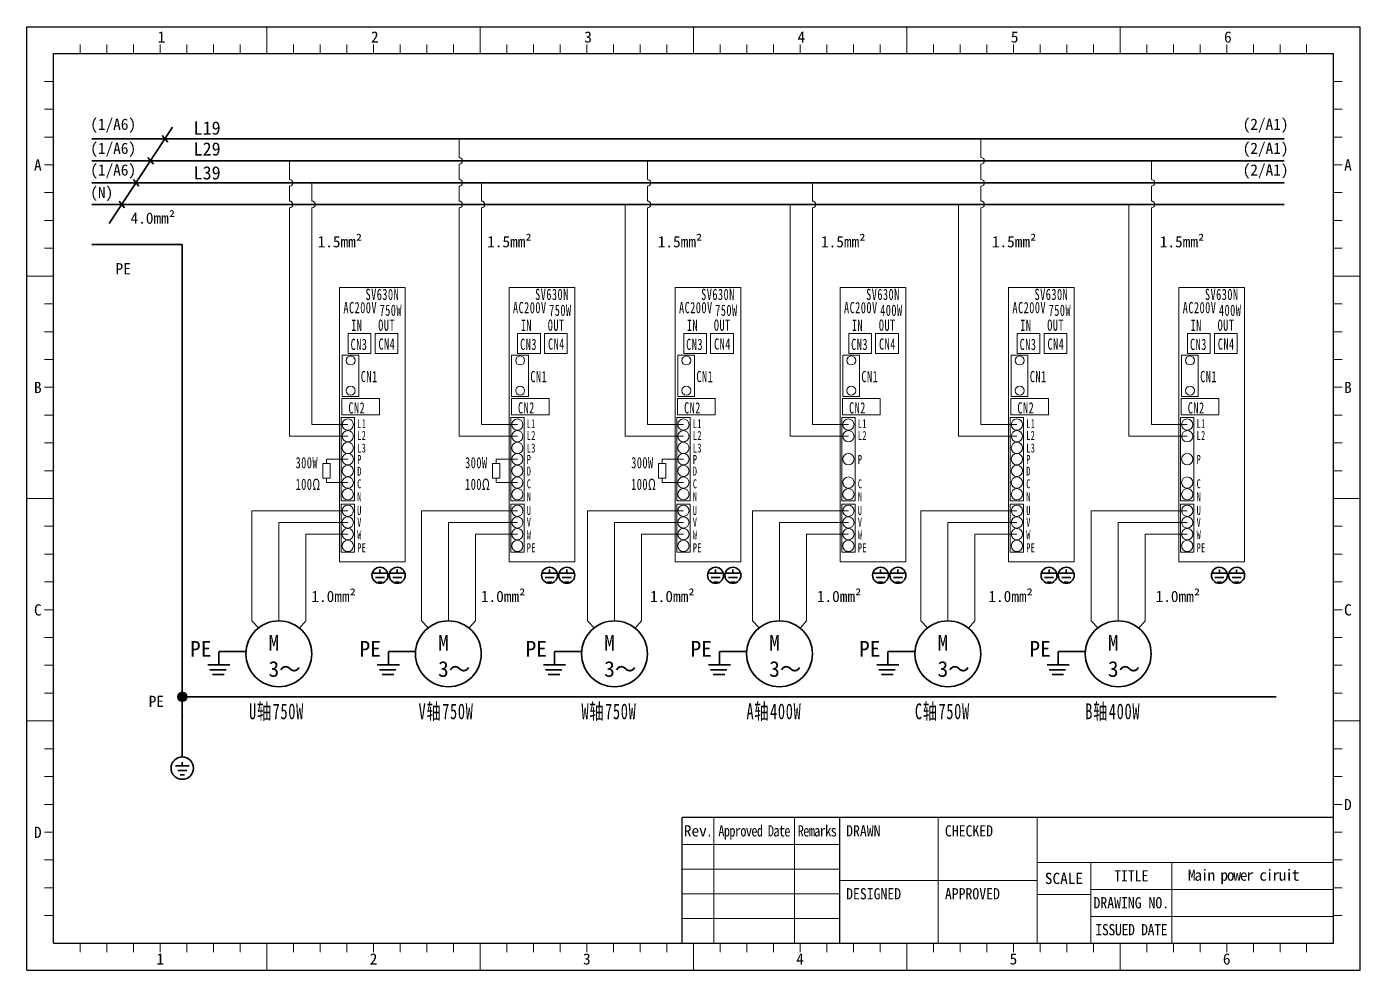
# Model space of a CAD drawing. Header units: millimetres. Extents: x 26 to 3546, y -73 to 3113.
# Drawn here: x 3246.3 to 3543.3, y 1773.1 to 1983.1 of the extents above; entities that cross this region are included whole.
import ezdxf

# ---------------------------------------------------------------- set-up
doc = ezdxf.new("R2010")
doc.units = ezdxf.units.MM
doc.header["$PDSIZE"] = -5
doc.layers.get('0').update_dxf_attribs({"lineweight": 35})
for name, color, linetype, lineweight in [('图框', 7, 'Continuous', 30), ('尺寸线层', 3, 'Continuous', 18), ('粗实线层', 7, 'Continuous', 35), ('细实线层', 7, 'Continuous', 18)]:
    doc.layers.add(name, color=color, linetype=linetype, lineweight=lineweight)
doc.styles.add('GG', font='')
doc.styles.add('SLDTEXTSTYLE0', font='', dxfattribs={"width": 0.7})
doc.styles.add('宋体', font='')
doc.styles.add('标准', font='', dxfattribs={"width": 0.667})
doc.styles.get('GG').set_extended_font_data('宋体')
doc.styles.get('SLDTEXTSTYLE0').set_extended_font_data('宋体')
doc.styles.get('宋体').set_extended_font_data('宋体')
doc.styles.get('标准').set_extended_font_data('宋体')

msp = doc.modelspace()

# ---------------------------------------------------------------- hatches: boundary and pattern name
h = msp.add_hatch(color=256)
edge = h.paths.add_edge_path(flags=0)
edge.add_arc((3280.97, 1833.99), 1, 0, 360)

# ---------------------------------------------------------------- linework, layer by layer
for p, q in [((3278.79, 1960.73), (3264.71, 1939.36)), ((3276.52, 1958.9), (3277.75, 1957.4)), ((3335.64, 1958.18), (3293.29, 1958.18)), ((3273.29, 1954), (3274.52, 1952.5)), ((3335.64, 1953.28), (3293.29, 1953.28)), ((3270.07, 1949.1), (3271.29, 1947.6)), ((3335.39, 1948.38), (3293.29, 1948.38)), ((3266.88, 1944.32), (3268.1, 1942.83)), ((3335.39, 1943.58), (3293.29, 1943.58)), ((3280.97, 1934.67), (3260.79, 1934.67)), ((3280.97, 1820.63), (3280.97, 1934.67)), ((3280.97, 1833.99), (3524.56, 1833.99)), ((3279.47, 1818.63), (3282.47, 1818.63)), ((3280.97, 1818.63), (3280.97, 1819.43)), ((3279.97, 1817.63), (3281.97, 1817.63)), ((3280.47, 1816.63), (3281.47, 1816.63))]:
    msp.add_line(p, q)
at = {"color": 0}
for p, q in [((3260.79, 1958.18), (3293.29, 1958.18)), ((3335.64, 1958.18), (3526.34, 1958.18)), ((3260.79, 1953.28), (3293.29, 1953.28)), ((3335.64, 1953.28), (3526.34, 1953.28)), ((3260.79, 1948.38), (3293.29, 1948.38)), ((3335.39, 1948.38), (3526.34, 1948.38)), ((3260.79, 1943.58), (3293.29, 1943.58)), ((3335.39, 1943.58), (3526.34, 1943.58)), ((3324.99, 1861.53), (3324.99, 1862.33)), ((3328.84, 1861.53), (3328.84, 1862.33)), ((3362.75, 1861.53), (3362.75, 1862.33)), ((3366.6, 1861.53), (3366.6, 1862.33)), ((3399.73, 1861.53), (3399.73, 1862.33)), ((3403.58, 1861.53), (3403.58, 1862.33)), ((3436.47, 1861.53), (3436.47, 1862.33)), ((3440.33, 1861.53), (3440.33, 1862.33)), ((3323.49, 1861.53), (3326.49, 1861.53)), ((3323.99, 1860.53), (3325.99, 1860.53)), ((3324.49, 1859.53), (3325.49, 1859.53)), ((3327.34, 1861.53), (3330.34, 1861.53)), ((3327.84, 1860.53), (3329.84, 1860.53)), ((3328.34, 1859.53), (3329.34, 1859.53)), ((3361.25, 1861.53), (3364.25, 1861.53)), ((3361.75, 1860.53), (3363.75, 1860.53)), ((3362.25, 1859.53), (3363.25, 1859.53)), ((3365.1, 1861.53), (3368.1, 1861.53)), ((3365.6, 1860.53), (3367.6, 1860.53)), ((3366.1, 1859.53), (3367.1, 1859.53)), ((3398.23, 1861.53), (3401.23, 1861.53)), ((3398.73, 1860.53), (3400.73, 1860.53)), ((3399.23, 1859.53), (3400.23, 1859.53)), ((3402.08, 1861.53), (3405.08, 1861.53)), ((3402.58, 1860.53), (3404.58, 1860.53)), ((3403.08, 1859.53), (3404.08, 1859.53)), ((3434.97, 1861.53), (3437.97, 1861.53)), ((3435.47, 1860.53), (3437.47, 1860.53)), ((3435.97, 1859.53), (3436.97, 1859.53)), ((3438.68, 1861.53), (3441.68, 1861.53)), ((3438.83, 1861.53), (3441.83, 1861.53)), ((3439.33, 1860.53), (3441.33, 1860.53)), ((3439.83, 1859.53), (3440.83, 1859.53))]:
    msp.add_line(p, q, dxfattribs=at)
at = {"color": 3}
for p, q in [((3473.98, 1861.53), (3473.98, 1862.33)), ((3477.83, 1861.53), (3477.83, 1862.33)), ((3511.92, 1861.53), (3511.92, 1862.33)), ((3515.77, 1861.53), (3515.77, 1862.33)), ((3472.48, 1861.53), (3475.48, 1861.53)), ((3472.98, 1860.53), (3474.98, 1860.53)), ((3473.48, 1859.53), (3474.48, 1859.53)), ((3476.33, 1861.53), (3479.33, 1861.53)), ((3476.83, 1860.53), (3478.83, 1860.53)), ((3477.33, 1859.53), (3478.33, 1859.53)), ((3510.42, 1861.53), (3513.42, 1861.53)), ((3510.92, 1860.53), (3512.92, 1860.53)), ((3511.42, 1859.53), (3512.42, 1859.53)), ((3514.27, 1861.53), (3517.27, 1861.53)), ((3514.77, 1860.53), (3516.77, 1860.53)), ((3515.27, 1859.53), (3516.27, 1859.53))]:
    msp.add_line(p, q, dxfattribs=at)
at = {"color": 0, "linetype": 'ByBlock'}
for p, q in [((3289.1, 1841.14), (3289.1, 1844.01)), ((3295.16, 1844.05), (3289.11, 1844.05)), ((3326.86, 1841.14), (3326.86, 1844.01)), ((3332.92, 1844.05), (3326.87, 1844.05)), ((3363.84, 1841.14), (3363.84, 1844.01)), ((3369.9, 1844.05), (3363.85, 1844.05)), ((3400.58, 1841.14), (3400.58, 1844.01)), ((3406.64, 1844.05), (3400.59, 1844.05)), ((3286.64, 1841.14), (3291.55, 1841.14)), ((3287.11, 1839.96), (3290.76, 1839.96)), ((3287.72, 1838.96), (3290.3, 1838.96)), ((3324.4, 1841.14), (3329.31, 1841.14)), ((3324.88, 1839.96), (3328.52, 1839.96)), ((3325.48, 1838.96), (3328.06, 1838.96)), ((3361.38, 1841.14), (3366.29, 1841.14)), ((3361.86, 1839.96), (3365.5, 1839.96)), ((3362.46, 1838.96), (3365.04, 1838.96)), ((3398.13, 1841.14), (3403.03, 1841.14)), ((3398.6, 1839.96), (3402.25, 1839.96)), ((3399.21, 1838.96), (3401.78, 1838.96))]:
    msp.add_line(p, q, dxfattribs=at)
at = {"color": 3, "linetype": 'ByBlock'}
for p, q in [((3438.09, 1841.14), (3438.09, 1844.01)), ((3444.15, 1844.05), (3438.1, 1844.05)), ((3476.02, 1841.14), (3476.02, 1844.01)), ((3482.09, 1844.05), (3476.04, 1844.05)), ((3435.63, 1841.14), (3440.54, 1841.14)), ((3436.11, 1839.96), (3439.75, 1839.96)), ((3436.71, 1838.96), (3439.29, 1838.96)), ((3473.57, 1841.14), (3478.48, 1841.14)), ((3474.04, 1839.96), (3477.69, 1839.96)), ((3474.65, 1838.96), (3477.23, 1838.96))]:
    msp.add_line(p, q, dxfattribs=at)
at = {"color": 0}
for centre in [(3324.99, 1861.03), (3328.84, 1861.03), (3362.75, 1861.03), (3366.6, 1861.03), (3399.73, 1861.03), (3403.58, 1861.03), (3436.47, 1861.03), (3440.33, 1861.03)]:
    msp.add_circle(centre, 1.78, dxfattribs=at)
at = {"color": 3}
for centre in [(3473.98, 1861.03), (3477.83, 1861.03), (3511.92, 1861.03), (3515.77, 1861.03)]:
    msp.add_circle(centre, 1.78, dxfattribs=at)
at = {"color": 0, "linetype": 'ByBlock'}
for centre in [(3302.47, 1843.57), (3340.23, 1843.57), (3377.21, 1843.57), (3413.95, 1843.57)]:
    msp.add_circle(centre, 7.33, dxfattribs=at)
at = {"color": 3, "linetype": 'ByBlock'}
for centre in [(3451.46, 1843.57), (3489.4, 1843.57)]:
    msp.add_circle(centre, 7.33, dxfattribs=at)
for centre, radius in [((3280.97, 1833.99), 1), ((3280.97, 1818.13), 2.5)]:
    msp.add_circle(centre, radius)
msp.add_point((3280.97, 1829.63))
msp.add_point((3280.97, 1829.63))
at = {"layer": '图框'}
for p, q in [((3246.31, 1773.13), (3246.31, 1983.13)), ((3246.31, 1983.13), (3543.31, 1983.13)), ((3543.3, 1773.13), (3543.3, 1983.13)), ((3543.31, 1773.13), (3543.31, 1983.13)), ((3252.31, 1779.13), (3252.31, 1977.13)), ((3252.31, 1977.13), (3537.3, 1977.13)), ((3537.31, 1779.13), (3537.3, 1977.13)), ((3537.3, 1779.13), (3537.3, 1977.13)), ((3537.31, 1807.13), (3392.31, 1807.13)), ((3392.31, 1779.13), (3392.31, 1807.13)), ((3427.31, 1807.13), (3427.31, 1779.13)), ((3252.31, 1779.13), (3537.31, 1779.13)), ((3246.31, 1773.13), (3543.31, 1773.13))]:
    msp.add_line(p, q, dxfattribs=at)
at = {"layer": '图框', "lineweight": 15}
for p, q in [((3399.31, 1807.13), (3399.31, 1779.13)), ((3417.31, 1807.13), (3417.31, 1779.13)), ((3449.31, 1807.13), (3449.31, 1779.13)), ((3471.31, 1807.13), (3471.31, 1779.13)), ((3392.31, 1801.13), (3427.31, 1801.13)), ((3471.31, 1797.13), (3537.31, 1797.13)), ((3483.31, 1797.13), (3483.31, 1779.13)), ((3501.31, 1797.13), (3501.31, 1779.13)), ((3392.31, 1795.63), (3427.31, 1795.63)), ((3427.31, 1793.13), (3471.31, 1793.13)), ((3483.31, 1791.13), (3537.31, 1791.13)), ((3392.31, 1790.13), (3427.31, 1790.13)), ((3471.31, 1789.98), (3483.31, 1789.98)), ((3483.31, 1785.13), (3537.31, 1785.13)), ((3392.31, 1784.63), (3427.31, 1784.63)), ((3537.31, 1779.13), (3392.31, 1779.13))]:
    msp.add_line(p, q, dxfattribs=at)
at = {"layer": '粗实线层', "lineweight": 15}
for p, q in [((3342.6, 1954.03), (3342.6, 1958.18)), ((3304.84, 1949.13), (3304.84, 1953.28)), ((3342.6, 1949.13), (3342.6, 1952.53)), ((3384.58, 1949.13), (3384.58, 1953.28)), ((3309.84, 1944.33), (3309.84, 1948.38)), ((3347.6, 1944.33), (3347.6, 1948.38)), ((3421.32, 1944.33), (3421.32, 1948.38)), ((3304.84, 1944.33), (3304.84, 1947.63)), ((3342.6, 1944.33), (3342.6, 1947.63)), ((3384.58, 1944.33), (3384.58, 1947.63)), ((3304.84, 1891.98), (3304.84, 1942.83)), ((3309.84, 1894.58), (3309.84, 1942.83)), ((3342.6, 1891.98), (3342.6, 1942.83)), ((3347.6, 1894.58), (3347.6, 1942.83)), ((3379.58, 1891.98), (3379.58, 1943.58)), ((3384.58, 1894.58), (3384.58, 1942.83)), ((3416.32, 1891.98), (3416.32, 1943.58)), ((3421.32, 1894.58), (3421.32, 1942.83)), ((3317.83, 1891.98), (3304.84, 1891.98)), ((3317.83, 1894.58), (3309.84, 1894.58)), ((3355.59, 1891.98), (3342.6, 1891.98)), ((3355.59, 1894.58), (3347.6, 1894.58)), ((3392.57, 1891.98), (3379.58, 1891.98)), ((3392.57, 1894.58), (3384.58, 1894.58)), ((3429.31, 1891.98), (3416.32, 1891.98)), ((3429.31, 1894.58), (3421.32, 1894.58)), ((3317.83, 1886.88), (3313.1, 1886.88)), ((3313.1, 1886.88), (3313.1, 1885.88)), ((3355.59, 1886.88), (3350.86, 1886.88)), ((3350.86, 1886.88), (3350.86, 1885.88)), ((3392.57, 1886.88), (3387.84, 1886.88)), ((3387.84, 1886.88), (3387.84, 1885.88)), ((3312.3, 1885.88), (3312.3, 1882.68)), ((3313.9, 1885.88), (3312.3, 1885.88)), ((3313.9, 1885.88), (3313.9, 1882.68)), ((3350.06, 1885.88), (3350.06, 1882.68)), ((3351.66, 1885.88), (3350.06, 1885.88)), ((3351.66, 1885.88), (3351.66, 1882.68)), ((3387.04, 1885.88), (3387.04, 1882.68)), ((3388.64, 1885.88), (3387.04, 1885.88)), ((3388.64, 1885.88), (3388.64, 1882.68)), ((3313.9, 1882.68), (3312.3, 1882.68)), ((3313.1, 1882.68), (3313.1, 1881.68)), ((3317.83, 1881.68), (3313.1, 1881.68)), ((3351.66, 1882.68), (3350.06, 1882.68)), ((3350.86, 1882.68), (3350.86, 1881.68)), ((3355.59, 1881.68), (3350.86, 1881.68)), ((3388.64, 1882.68), (3387.04, 1882.68)), ((3387.84, 1882.68), (3387.84, 1881.68)), ((3392.57, 1881.68), (3387.84, 1881.68)), ((3296.47, 1875.39), (3296.47, 1850.9)), ((3317.83, 1875.39), (3296.47, 1875.39)), ((3334.23, 1875.39), (3334.23, 1850.9)), ((3355.59, 1875.39), (3334.23, 1875.39)), ((3371.21, 1875.39), (3371.21, 1850.9)), ((3392.57, 1875.39), (3371.21, 1875.39)), ((3407.95, 1875.39), (3407.95, 1850.9)), ((3429.31, 1875.39), (3407.95, 1875.39)), ((3302.47, 1872.79), (3302.47, 1850.9)), ((3317.83, 1872.79), (3302.47, 1872.79)), ((3340.23, 1872.79), (3340.23, 1850.9)), ((3355.59, 1872.79), (3340.23, 1872.79)), ((3377.21, 1872.79), (3377.21, 1850.9)), ((3392.57, 1872.79), (3377.21, 1872.79)), ((3429.31, 1872.79), (3413.95, 1872.79)), ((3413.95, 1872.79), (3413.95, 1850.9)), ((3308.47, 1870.19), (3308.47, 1850.9)), ((3317.83, 1870.19), (3308.47, 1870.19)), ((3346.23, 1870.19), (3346.23, 1850.9)), ((3355.59, 1870.19), (3346.23, 1870.19)), ((3383.21, 1870.19), (3383.21, 1850.9)), ((3392.57, 1870.19), (3383.21, 1870.19)), ((3429.31, 1870.19), (3419.95, 1870.19)), ((3419.95, 1870.19), (3419.95, 1850.9)), ((3297.93, 1849.32), (3296.47, 1850.9)), ((3308.47, 1850.9), (3307.04, 1849.29)), ((3335.69, 1849.32), (3334.23, 1850.9)), ((3346.23, 1850.9), (3344.81, 1849.29)), ((3372.67, 1849.32), (3371.21, 1850.9)), ((3383.21, 1850.9), (3381.79, 1849.29)), ((3409.41, 1849.32), (3407.95, 1850.9)), ((3419.95, 1850.9), (3418.53, 1849.29))]:
    msp.add_line(p, q, dxfattribs=at)
at = {"layer": '粗实线层', "color": 3, "lineweight": 15}
for p, q in [((3458.83, 1954.03), (3458.83, 1958.18)), ((3458.83, 1949.13), (3458.83, 1952.53)), ((3496.77, 1949.13), (3496.77, 1953.28)), ((3458.83, 1944.33), (3458.83, 1947.63)), ((3496.77, 1944.33), (3496.77, 1947.63)), ((3453.83, 1891.98), (3453.83, 1943.58)), ((3458.83, 1894.58), (3458.83, 1942.83)), ((3491.77, 1891.98), (3491.77, 1943.58)), ((3496.77, 1894.58), (3496.77, 1942.83)), ((3466.82, 1891.98), (3453.83, 1891.98)), ((3466.82, 1894.58), (3458.83, 1894.58)), ((3504.76, 1891.98), (3491.77, 1891.98)), ((3504.76, 1894.58), (3496.77, 1894.58)), ((3445.46, 1875.39), (3445.46, 1850.9)), ((3466.82, 1875.39), (3445.46, 1875.39)), ((3483.4, 1875.39), (3483.4, 1850.9)), ((3504.76, 1875.39), (3483.4, 1875.39)), ((3451.46, 1872.79), (3451.46, 1850.9)), ((3466.82, 1872.79), (3451.46, 1872.79)), ((3489.4, 1872.79), (3489.4, 1850.9)), ((3504.76, 1872.79), (3489.4, 1872.79)), ((3457.46, 1870.19), (3457.46, 1850.9)), ((3466.82, 1870.19), (3457.46, 1870.19)), ((3495.4, 1870.19), (3495.4, 1850.9)), ((3504.76, 1870.19), (3495.4, 1870.19)), ((3446.92, 1849.32), (3445.46, 1850.9)), ((3457.46, 1850.9), (3456.04, 1849.29)), ((3484.85, 1849.32), (3483.4, 1850.9)), ((3495.4, 1850.9), (3493.97, 1849.29))]:
    msp.add_line(p, q, dxfattribs=at)
at = {"layer": '粗实线层', "lineweight": 15}
for points in [[(3315.97, 1925.05), (3315.97, 1864.01), (3330.62, 1864.01), (3330.62, 1925.05)], [(3353.73, 1925.05), (3353.73, 1864.01), (3368.38, 1864.01), (3368.38, 1925.05)], [(3390.71, 1925.05), (3390.71, 1864.01), (3405.36, 1864.01), (3405.36, 1925.05)], [(3427.45, 1925.05), (3427.45, 1864.01), (3442.11, 1864.01), (3442.11, 1925.05)], [(3316.35, 1896.12), (3316.35, 1877.61), (3319.32, 1877.61), (3319.32, 1896.12)], [(3354.11, 1896.12), (3354.11, 1877.61), (3357.09, 1877.61), (3357.09, 1896.12)], [(3391.09, 1896.12), (3391.09, 1877.61), (3394.07, 1877.61), (3394.07, 1896.12)], [(3427.84, 1896.12), (3427.84, 1877.61), (3430.81, 1877.61), (3430.81, 1896.12)], [(3316.35, 1876.9), (3316.35, 1866.17), (3319.32, 1866.17), (3319.32, 1876.9)], [(3354.11, 1876.9), (3354.11, 1866.17), (3357.09, 1866.17), (3357.09, 1876.9)], [(3391.09, 1876.9), (3391.09, 1866.17), (3394.07, 1866.17), (3394.07, 1876.9)], [(3427.84, 1876.9), (3427.84, 1866.17), (3430.81, 1866.17), (3430.81, 1876.9)]]:
    msp.add_lwpolyline(points, close=True, dxfattribs=at)
at = {"layer": '粗实线层', "color": 3, "lineweight": 15}
for points in [[(3464.96, 1925.05), (3464.96, 1864.01), (3479.61, 1864.01), (3479.61, 1925.05)], [(3502.9, 1925.05), (3502.9, 1864.01), (3517.55, 1864.01), (3517.55, 1925.05)], [(3466.88, 1914.86), (3466.88, 1910.41), (3471.95, 1910.41), (3471.95, 1914.86)], [(3472.88, 1914.86), (3472.88, 1910.41), (3477.94, 1910.41), (3477.94, 1914.86)], [(3504.82, 1914.86), (3504.82, 1910.41), (3509.89, 1910.41), (3509.89, 1914.86)], [(3510.82, 1914.86), (3510.82, 1910.41), (3515.88, 1910.41), (3515.88, 1914.86)], [(3465.54, 1909.99), (3465.54, 1900.79), (3469.26, 1900.79), (3469.26, 1909.99)], [(3503.48, 1909.99), (3503.48, 1900.79), (3507.2, 1900.79), (3507.2, 1909.99)], [(3465.51, 1900.38), (3465.51, 1896.76), (3473.89, 1896.76), (3473.89, 1900.38)], [(3503.45, 1900.38), (3503.45, 1896.76), (3511.82, 1896.76), (3511.82, 1900.38)], [(3465.34, 1896.12), (3465.34, 1877.61), (3468.32, 1877.61), (3468.32, 1896.12)], [(3503.28, 1896.12), (3503.28, 1877.61), (3506.25, 1877.61), (3506.25, 1896.12)], [(3465.34, 1876.9), (3465.34, 1866.17), (3468.32, 1866.17), (3468.32, 1876.9)], [(3503.28, 1876.9), (3503.28, 1866.17), (3506.25, 1866.17), (3506.25, 1876.9)]]:
    msp.add_lwpolyline(points, close=True, dxfattribs=at)
at = {"layer": '粗实线层', "color": 0, "lineweight": 15}
for points in [[(3317.89, 1914.86), (3317.89, 1910.41), (3322.96, 1910.41), (3322.96, 1914.86)], [(3323.89, 1914.86), (3323.89, 1910.41), (3328.95, 1910.41), (3328.95, 1914.86)], [(3355.65, 1914.86), (3355.65, 1910.41), (3360.72, 1910.41), (3360.72, 1914.86)], [(3361.65, 1914.86), (3361.65, 1910.41), (3366.71, 1910.41), (3366.71, 1914.86)], [(3392.64, 1914.86), (3392.64, 1910.41), (3397.7, 1910.41), (3397.7, 1914.86)], [(3398.63, 1914.86), (3398.63, 1910.41), (3403.7, 1910.41), (3403.7, 1914.86)], [(3429.38, 1914.86), (3429.38, 1910.41), (3434.44, 1910.41), (3434.44, 1914.86)], [(3435.37, 1914.86), (3435.37, 1910.41), (3440.44, 1910.41), (3440.44, 1914.86)], [(3316.55, 1909.99), (3316.55, 1900.79), (3320.27, 1900.79), (3320.27, 1909.99)], [(3354.31, 1909.99), (3354.31, 1900.79), (3358.03, 1900.79), (3358.03, 1909.99)], [(3391.29, 1909.99), (3391.29, 1900.79), (3395.02, 1900.79), (3395.02, 1909.99)], [(3428.04, 1909.99), (3428.04, 1900.79), (3431.76, 1900.79), (3431.76, 1909.99)], [(3316.52, 1900.38), (3316.52, 1896.76), (3324.9, 1896.76), (3324.9, 1900.38)], [(3354.28, 1900.38), (3354.28, 1896.76), (3362.66, 1896.76), (3362.66, 1900.38)], [(3391.26, 1900.38), (3391.26, 1896.76), (3399.64, 1896.76), (3399.64, 1900.38)], [(3428.01, 1900.38), (3428.01, 1896.76), (3436.38, 1896.76), (3436.38, 1900.38)]]:
    msp.add_lwpolyline(points, close=True, dxfattribs=at)
for centre in [(3318.45, 1908.84), (3356.21, 1908.84), (3393.2, 1908.84), (3429.94, 1908.84), (3318.45, 1902.13), (3356.21, 1902.13), (3393.2, 1902.13), (3429.94, 1902.13)]:
    msp.add_circle(centre, 1, dxfattribs=at)
at = {"layer": '粗实线层', "color": 3, "lineweight": 15}
for centre, radius in [((3467.44, 1908.84), 1), ((3505.38, 1908.84), 1), ((3467.44, 1902.13), 1), ((3505.38, 1902.13), 1), ((3466.82, 1894.58), 1.25), ((3504.76, 1894.58), 1.25), ((3466.82, 1891.98), 1.25), ((3504.76, 1891.98), 1.25), ((3466.82, 1889.38), 1.25), ((3466.82, 1886.88), 1.25), ((3504.76, 1886.88), 1.25), ((3466.82, 1884.28), 1.25), ((3466.82, 1881.68), 1.25), ((3466.82, 1879.08), 1.25), ((3504.76, 1881.68), 1.25), ((3504.76, 1879.08), 1.25), ((3466.82, 1875.39), 1.25), ((3504.76, 1875.39), 1.25), ((3466.82, 1872.79), 1.25), ((3466.82, 1870.19), 1.25), ((3504.76, 1872.79), 1.25), ((3504.76, 1870.19), 1.25), ((3466.82, 1867.59), 1.25), ((3504.76, 1867.59), 1.25)]:
    msp.add_circle(centre, radius, dxfattribs=at)
at = {"layer": '粗实线层', "lineweight": 15}
for centre in [(3317.83, 1894.58), (3355.59, 1894.58), (3392.57, 1894.58), (3429.31, 1894.58), (3317.83, 1891.98), (3355.59, 1891.98), (3392.57, 1891.98), (3429.31, 1891.98), (3317.83, 1889.38), (3355.59, 1889.38), (3392.57, 1889.38), (3317.83, 1886.88), (3355.59, 1886.88), (3392.57, 1886.88), (3429.31, 1886.88), (3317.83, 1884.28), (3355.59, 1884.28), (3392.57, 1884.28), (3317.83, 1881.68), (3317.83, 1879.08), (3355.59, 1881.68), (3355.59, 1879.08), (3392.57, 1881.68), (3392.57, 1879.08), (3429.31, 1881.68), (3429.31, 1879.08), (3317.83, 1875.39), (3355.59, 1875.39), (3392.57, 1875.39), (3429.31, 1875.39), (3317.83, 1872.79), (3317.83, 1870.19), (3355.59, 1872.79), (3355.59, 1870.19), (3392.57, 1872.79), (3392.57, 1870.19), (3429.31, 1872.79), (3429.31, 1870.19), (3317.83, 1867.59), (3355.59, 1867.59), (3392.57, 1867.59), (3429.31, 1867.59)]:
    msp.add_circle(centre, 1.25, dxfattribs=at)
for centre in [(3342.6, 1953.28), (3304.84, 1948.38), (3342.6, 1948.38), (3384.58, 1948.38), (3304.84, 1943.58), (3309.84, 1943.58), (3342.6, 1943.58), (3347.6, 1943.58), (3384.58, 1943.58), (3421.32, 1943.58)]:
    msp.add_arc(centre, 0.75, 270, 90, dxfattribs=at)
at = {"layer": '粗实线层', "color": 3, "lineweight": 15}
for centre in [(3458.83, 1953.28), (3458.83, 1948.38), (3496.77, 1948.38), (3458.83, 1943.58), (3496.77, 1943.58)]:
    msp.add_arc(centre, 0.75, 270, 90, dxfattribs=at)
at = {"layer": '细实线层'}
for p, q in [((3299.81, 1977.13), (3299.81, 1983.13)), ((3347.31, 1977.13), (3347.31, 1983.13)), ((3394.81, 1977.13), (3394.81, 1983.13)), ((3442.3, 1977.13), (3442.3, 1983.13)), ((3489.8, 1977.13), (3489.8, 1983.13)), ((3258.25, 1977.13), (3258.25, 1979.13)), ((3264.19, 1977.13), (3264.19, 1979.13)), ((3270.12, 1977.13), (3270.12, 1979.13)), ((3276.06, 1977.13), (3276.06, 1979.13)), ((3282, 1977.13), (3282, 1979.13)), ((3287.93, 1977.13), (3287.93, 1979.13)), ((3293.87, 1977.13), (3293.87, 1979.13)), ((3305.75, 1977.13), (3305.75, 1979.13)), ((3311.68, 1977.13), (3311.68, 1979.13)), ((3317.62, 1977.13), (3317.62, 1979.13)), ((3323.56, 1977.13), (3323.56, 1979.13)), ((3323.56, 1977.13), (3323.56, 1979.13)), ((3329.5, 1977.13), (3329.5, 1979.13)), ((3335.43, 1977.13), (3335.43, 1979.13)), ((3341.37, 1977.13), (3341.37, 1979.13)), ((3353.24, 1977.13), (3353.24, 1979.13)), ((3359.18, 1977.13), (3359.18, 1979.13)), ((3365.12, 1977.13), (3365.12, 1979.13)), ((3371.06, 1977.13), (3371.06, 1979.13)), ((3376.99, 1977.13), (3376.99, 1979.13)), ((3382.93, 1977.13), (3382.93, 1979.13)), ((3388.87, 1977.13), (3388.87, 1979.13)), ((3388.87, 1977.13), (3388.87, 1979.13)), ((3400.74, 1977.13), (3400.74, 1979.13)), ((3406.68, 1977.13), (3406.68, 1979.13)), ((3412.62, 1977.13), (3412.62, 1979.13)), ((3418.55, 1977.13), (3418.55, 1979.13)), ((3424.49, 1977.13), (3424.49, 1979.13)), ((3430.43, 1977.13), (3430.43, 1979.13)), ((3436.37, 1977.13), (3436.37, 1979.13)), ((3448.24, 1977.13), (3448.24, 1979.13)), ((3454.18, 1977.13), (3454.18, 1979.13)), ((3454.18, 1977.13), (3454.18, 1979.13)), ((3460.12, 1977.13), (3460.12, 1979.13)), ((3466.05, 1977.13), (3466.05, 1979.13)), ((3471.99, 1977.13), (3471.99, 1979.13)), ((3477.93, 1977.13), (3477.93, 1979.13)), ((3483.86, 1977.13), (3483.86, 1979.13)), ((3495.74, 1977.13), (3495.74, 1979.13)), ((3501.68, 1977.13), (3501.68, 1979.13)), ((3507.61, 1977.13), (3507.61, 1979.13)), ((3513.55, 1977.13), (3513.55, 1979.13)), ((3519.49, 1977.13), (3519.49, 1979.13)), ((3519.49, 1977.13), (3519.49, 1979.13)), ((3525.43, 1977.13), (3525.43, 1979.13)), ((3531.36, 1977.13), (3531.36, 1979.13)), ((3252.31, 1970.94), (3250.31, 1970.94)), ((3537.3, 1970.94), (3539.3, 1970.94)), ((3252.31, 1964.75), (3250.31, 1964.75)), ((3537.3, 1964.75), (3539.3, 1964.75)), ((3252.31, 1958.56), (3250.31, 1958.56)), ((3537.3, 1958.56), (3539.3, 1958.56)), ((3252.31, 1952.38), (3250.31, 1952.38)), ((3252.31, 1952.38), (3250.31, 1952.38)), ((3537.3, 1952.38), (3539.3, 1952.38)), ((3537.3, 1952.38), (3539.3, 1952.38)), ((3252.31, 1946.19), (3250.31, 1946.19)), ((3537.3, 1946.19), (3539.3, 1946.19)), ((3252.31, 1940), (3250.31, 1940)), ((3537.3, 1940), (3539.3, 1940)), ((3252.31, 1933.81), (3250.31, 1933.81)), ((3537.3, 1933.81), (3539.3, 1933.81)), ((3252.31, 1927.63), (3246.31, 1927.63)), ((3537.3, 1927.63), (3543.3, 1927.63)), ((3252.31, 1921.44), (3250.31, 1921.44)), ((3537.3, 1921.44), (3539.3, 1921.44)), ((3252.31, 1915.25), (3250.31, 1915.25)), ((3537.3, 1915.25), (3539.3, 1915.25)), ((3252.31, 1909.06), (3250.31, 1909.06)), ((3537.3, 1909.06), (3539.3, 1909.06)), ((3252.31, 1902.88), (3250.31, 1902.88)), ((3537.3, 1902.88), (3539.3, 1902.88)), ((3252.31, 1896.69), (3250.31, 1896.69)), ((3252.31, 1896.69), (3250.31, 1896.69)), ((3537.3, 1896.69), (3539.3, 1896.69)), ((3537.3, 1896.69), (3539.3, 1896.69)), ((3252.31, 1890.5), (3250.31, 1890.5)), ((3537.3, 1890.5), (3539.3, 1890.5)), ((3252.31, 1884.31), (3250.31, 1884.31)), ((3537.3, 1884.31), (3539.3, 1884.31)), ((3252.31, 1878.13), (3246.31, 1878.13)), ((3537.3, 1878.13), (3543.3, 1878.13)), ((3252.31, 1871.94), (3250.31, 1871.94)), ((3537.3, 1871.94), (3539.3, 1871.94)), ((3252.31, 1865.75), (3250.31, 1865.75)), ((3537.3, 1865.75), (3539.3, 1865.75)), ((3252.31, 1859.56), (3250.31, 1859.56)), ((3537.3, 1859.56), (3539.3, 1859.56)), ((3252.31, 1853.38), (3250.31, 1853.38)), ((3537.3, 1853.38), (3539.3, 1853.38)), ((3252.31, 1847.19), (3250.31, 1847.19)), ((3537.3, 1847.19), (3539.3, 1847.19)), ((3252.31, 1841), (3250.31, 1841)), ((3252.31, 1841), (3250.31, 1841)), ((3537.3, 1841), (3539.3, 1841)), ((3537.3, 1841), (3539.3, 1841)), ((3252.31, 1834.81), (3250.31, 1834.81)), ((3537.3, 1834.81), (3539.3, 1834.81)), ((3252.31, 1828.63), (3246.31, 1828.63)), ((3537.3, 1828.63), (3543.3, 1828.63)), ((3252.31, 1822.44), (3250.31, 1822.44)), ((3537.3, 1822.44), (3539.3, 1822.44)), ((3252.31, 1816.25), (3250.31, 1816.25)), ((3537.3, 1816.25), (3539.3, 1816.25)), ((3252.31, 1810.06), (3250.31, 1810.06)), ((3537.3, 1810.06), (3539.3, 1810.06)), ((3252.31, 1803.88), (3250.31, 1803.88)), ((3537.3, 1803.88), (3539.3, 1803.88)), ((3252.31, 1797.69), (3250.31, 1797.69)), ((3537.3, 1797.69), (3539.3, 1797.69)), ((3252.31, 1791.5), (3250.31, 1791.5)), ((3537.3, 1791.5), (3539.3, 1791.5)), ((3252.31, 1785.31), (3250.31, 1785.31)), ((3537.3, 1785.31), (3539.3, 1785.31)), ((3258.25, 1779.13), (3258.25, 1777.13)), ((3264.19, 1779.13), (3264.19, 1777.13)), ((3270.12, 1779.13), (3270.12, 1777.13)), ((3276.06, 1779.13), (3276.06, 1777.13)), ((3282, 1779.13), (3282, 1777.13)), ((3287.93, 1779.13), (3287.93, 1777.13)), ((3293.87, 1779.13), (3293.87, 1777.13)), ((3299.81, 1779.13), (3299.81, 1773.13)), ((3305.75, 1779.13), (3305.75, 1777.13)), ((3311.68, 1779.13), (3311.68, 1777.13)), ((3317.62, 1779.13), (3317.62, 1777.13)), ((3323.56, 1779.13), (3323.56, 1777.13)), ((3323.56, 1779.13), (3323.56, 1777.13)), ((3329.5, 1779.13), (3329.5, 1777.13)), ((3335.43, 1779.13), (3335.43, 1777.13)), ((3341.37, 1779.13), (3341.37, 1777.13)), ((3347.31, 1779.13), (3347.31, 1773.13)), ((3353.24, 1779.13), (3353.24, 1777.13)), ((3359.18, 1779.13), (3359.18, 1777.13)), ((3365.12, 1779.13), (3365.12, 1777.13)), ((3371.06, 1779.13), (3371.06, 1777.13)), ((3376.99, 1779.13), (3376.99, 1777.13)), ((3382.93, 1779.13), (3382.93, 1777.13)), ((3388.87, 1779.13), (3388.87, 1777.13)), ((3388.87, 1779.13), (3388.87, 1777.13)), ((3394.81, 1779.13), (3394.81, 1773.13)), ((3400.74, 1779.13), (3400.74, 1777.13)), ((3406.68, 1779.13), (3406.68, 1777.13)), ((3412.62, 1779.13), (3412.62, 1777.13)), ((3418.55, 1779.13), (3418.55, 1777.13)), ((3424.49, 1779.13), (3424.49, 1777.13)), ((3430.43, 1779.13), (3430.43, 1777.13)), ((3436.37, 1779.13), (3436.37, 1777.13)), ((3442.3, 1779.13), (3442.3, 1773.13)), ((3448.24, 1779.13), (3448.24, 1777.13)), ((3454.18, 1779.13), (3454.18, 1777.13)), ((3454.18, 1779.13), (3454.18, 1777.13)), ((3460.12, 1779.13), (3460.12, 1777.13)), ((3466.05, 1779.13), (3466.05, 1777.13)), ((3471.99, 1779.13), (3471.99, 1777.13)), ((3477.93, 1779.13), (3477.93, 1777.13)), ((3483.86, 1779.13), (3483.86, 1777.13)), ((3489.8, 1779.13), (3489.8, 1773.13)), ((3495.74, 1779.13), (3495.74, 1777.13)), ((3501.68, 1779.13), (3501.68, 1777.13)), ((3507.61, 1779.13), (3507.61, 1777.13)), ((3513.55, 1779.13), (3513.55, 1777.13)), ((3519.49, 1779.13), (3519.49, 1777.13)), ((3519.49, 1779.13), (3519.49, 1777.13)), ((3525.43, 1779.13), (3525.43, 1777.13)), ((3531.36, 1779.13), (3531.36, 1777.13))]:
    msp.add_line(p, q, dxfattribs=at)
for p in [(3252.31, 1970.94), (3537.3, 1970.94), (3252.31, 1964.75), (3537.3, 1964.75), (3252.31, 1958.56), (3537.3, 1958.56), (3252.31, 1952.38), (3537.3, 1952.38), (3252.31, 1946.19), (3537.3, 1946.19), (3252.31, 1940), (3537.3, 1940), (3252.31, 1933.81), (3537.3, 1933.81), (3252.31, 1927.63), (3537.3, 1927.63), (3252.31, 1921.44), (3537.3, 1921.44), (3252.31, 1915.25), (3537.3, 1915.25), (3252.31, 1909.06), (3537.3, 1909.06), (3252.31, 1902.88), (3537.3, 1902.88), (3252.31, 1896.69), (3537.3, 1896.69), (3252.31, 1890.5), (3537.3, 1890.5), (3252.31, 1884.31), (3537.3, 1884.31), (3252.31, 1878.13), (3537.3, 1878.13), (3252.31, 1871.94), (3537.3, 1871.94), (3252.31, 1865.75), (3537.3, 1865.75), (3252.31, 1859.56), (3537.3, 1859.56), (3252.31, 1853.38), (3537.3, 1853.38), (3252.31, 1847.19), (3537.3, 1847.19), (3252.31, 1841), (3537.3, 1841), (3252.31, 1834.81), (3537.3, 1834.81), (3252.31, 1828.63), (3537.3, 1828.63), (3252.31, 1822.44), (3537.3, 1822.44), (3252.31, 1816.25), (3537.3, 1816.25), (3252.31, 1810.06), (3537.3, 1810.06), (3252.31, 1803.88), (3537.3, 1803.88), (3252.31, 1797.69), (3537.3, 1797.69), (3252.31, 1791.5), (3537.3, 1791.5), (3252.31, 1785.31), (3537.3, 1785.31)]:
    msp.add_point(p, dxfattribs=at)

# ---------------------------------------------------------------- texts
at = {"char_height": 2.5, "attachment_point": 1}
for s, insert, width in [('(1/A6)', (3260.47, 1962.67), 14.8092), ('(2/A1)', (3517.11, 1962.67), 14.8092), ('(1/A6)', (3260.47, 1957.31), 14.8092), ('(2/A1)', (3517.11, 1957.31), 14.8092), ('(1/A6)', (3260.47, 1952.49), 14.8092), ('(2/A1)', (3517.11, 1952.49), 14.8092), ('(N)', (3260.47, 1947.48), 14.8092), ('4.0mm²', (3269.45, 1941.78), 7.8919), ('1.5mm²', (3311.1, 1936.52), 7.8919), ('1.5mm²', (3348.86, 1936.52), 7.8919), ('1.5mm²', (3386.85, 1936.52), 7.8919), ('1.5mm²', (3423.21, 1936.52), 7.8919), ('PE', (3266.11, 1930.5), 6.7495), ('1.0mm²', (3309.71, 1857.59), 7.8919), ('1.0mm²', (3347.47, 1857.59), 7.8919), ('1.0mm²', (3385.15, 1857.59), 7.8919), ('1.0mm²', (3422.28, 1857.59), 7.8919), ('PE', (3273.49, 1834.22), 6.7495)]:
    msp.add_mtext(s, dxfattribs=dict(at, insert=insert, width=width))
at = {"color": 0, "char_height": 2.94, "width": 6.0443, "attachment_point": 1}
for s, insert in [('L19', (3283.5, 1962.05)), ('L29', (3283.5, 1957.39)), ('L39', (3283.5, 1952.07))]:
    msp.add_mtext(s, dxfattribs=dict(at, insert=insert))
at = {"color": 3, "char_height": 2.5, "width": 7.8919, "attachment_point": 1}
for s, insert in [('1.5mm²', (3461.25, 1936.52)), ('1.5mm²', (3498.65, 1936.52)), ('1.0mm²', (3460.48, 1857.59)), ('1.0mm²', (3497.72, 1857.59))]:
    msp.add_mtext(s, dxfattribs=dict(at, insert=insert))
at = {"color": 0, "linetype": 'ByBlock', "char_height": 3.5, "attachment_point": 1, "style": '宋体'}
for s, width, insert in [('M\\P3～', 19.316, (3300.17, 1847.77)), ('M\\P3～', 19.316, (3337.93, 1847.77)), ('M\\P3～', 19.316, (3374.92, 1847.77)), ('M\\P3～', 19.316, (3411.66, 1847.77)), ('PE', 6.5141, (3282.68, 1846.43)), ('PE', 6.5141, (3320.44, 1846.43)), ('PE', 6.5141, (3357.42, 1846.43)), ('PE', 6.5141, (3394.16, 1846.43))]:
    msp.add_mtext_dynamic_manual_height_columns(s, width=width, gutter_width=12.5, heights=[0], dxfattribs=dict(at, insert=insert))
at = {"color": 3, "linetype": 'ByBlock', "char_height": 3.5, "attachment_point": 1, "style": '宋体'}
for s, width, insert in [('M\\P3～', 19.316, (3449.16, 1847.77)), ('M\\P3～', 19.316, (3487.1, 1847.77)), ('PE', 6.5141, (3431.67, 1846.43)), ('PE', 6.5141, (3469.61, 1846.43))]:
    msp.add_mtext_dynamic_manual_height_columns(s, width=width, gutter_width=12.5, heights=[0], dxfattribs=dict(at, insert=insert))
at = {"layer": '图框', "lineweight": 15, "char_height": 2.5, "style": 'SLDTEXTSTYLE0'}
for s, insert, width, attachment_point in [('{\\W1;1}', (3276.33, 1982.08), 2.0278, 2), ('{\\W1;2}', (3323.83, 1982.08), 2.75, 2), ('{\\W1;3}', (3371.33, 1982.08), 2.6944, 2), ('{\\W1;4}', (3418.83, 1982.08), 3.0556, 2), ('{\\W1;5}', (3466.33, 1982.08), 2.6944, 2), ('{\\W1;6}', (3513.82, 1982.08), 2.8333, 2), ('{\\W1;A}', (3248.79, 1953.59), 3.3611, 2), ('{\\W1;A}', (3540.55, 1953.59), 3.3611, 2), ('{\\W1;B}', (3248.79, 1904.09), 3.1944, 2), ('{\\W1;B}', (3540.55, 1904.09), 3.1944, 2), ('{\\W1;C}', (3248.79, 1854.59), 3.0833, 2), ('{\\W1;C}', (3540.55, 1854.59), 3.0833, 2), ('{\\W1;D}', (3540.55, 1811.27), 3.1111, 2), ('{\\W1;D}', (3248.79, 1805.09), 3.1111, 2), ('{\\W1;Rev\\W0.7;.}', (3395.81, 1805.41), 11.3306, 2), ('{\\W0.8;\\T0.9;Approved Date}', (3408.31, 1805.41), 33.1867, 2), ('{\\W0.8;\\T0.9;Remarks}', (3422.31, 1805.41), 17.5822, 2), ('{\\W0.9;DRAWN}', (3428.8, 1805.41), 15.775, 1), ('{\\W0.9;CHECKED}', (3450.8, 1805.41), 21.975, 1), ('{\\W1;SCALE}', (3477.31, 1794.83), 17.25, 2), ('{\\W0.9;TITLE}', (3492.31, 1795.41), 15.625, 2), ('{\\W0.9;DESIGNED}', (3428.8, 1791.41), 25.2, 1), ('{\\W0.9;APPROVED}', (3450.8, 1791.41), 25.325, 1), ('{\\W0.9;DRAWING NO.}', (3492.31, 1789.41), 33, 2), ('{\\W0.9;\\T0.95;ISSUED DATE}', (3492.31, 1783.41), 32.8, 2), ('{\\W1;1}', (3276.06, 1776.9), 2.0278, 2), ('{\\W1;2}', (3323.56, 1776.9), 2.75, 2), ('{\\W1;3}', (3371.06, 1776.9), 2.6944, 2), ('{\\W1;4}', (3418.55, 1776.9), 3.0556, 2), ('{\\W1;5}', (3466.05, 1776.9), 2.6944, 2), ('{\\W1;6}', (3513.55, 1776.9), 2.8333, 2)]:
    msp.add_mtext(s, dxfattribs=dict(at, insert=insert, width=width, attachment_point=attachment_point))
at = {"layer": '尺寸线层', "color": 0, "lineweight": 15, "attachment_point": 1, "line_spacing_factor": 1.15057, "style": '标准'}
for s, insert, char_height, width in [('\\T1.1;SV630N', (3321.78, 1924.8), 2.5, 17.6768), ('\\T1.1;SV630N', (3359.54, 1924.8), 2.5, 17.6768), ('\\T1.1;SV630N', (3396.52, 1924.8), 2.5, 17.6768), ('\\T1.1;SV630N', (3433.26, 1924.8), 2.5, 17.6768), ('\\T1.1;AC200V', (3316.85, 1921.86), 2.5, 3.8765), ('\\T1.1;AC200V', (3354.61, 1921.86), 2.5, 3.8765), ('\\T1.1;AC200V', (3391.59, 1921.86), 2.5, 3.8765), ('\\T1.1;AC200V', (3428.33, 1921.86), 2.5, 3.8765), ('\\T1.1;750W', (3324.91, 1921.27), 2.5, 3.8765), ('\\T1.1;750W', (3362.67, 1921.27), 2.5, 3.8765), ('\\T1.1;750W', (3399.65, 1921.27), 2.5, 3.8765), ('\\T1.1;400W', (3436.39, 1921.27), 2.5, 3.8765), ('\\T1.1;IN', (3318.58, 1917.91), 2.5, 5.5132), ('\\T1.1;OUT', (3324.6, 1917.95), 2.5, 5.5132), ('\\T1.1;IN', (3356.35, 1917.91), 2.5, 5.5132), ('\\T1.1;OUT', (3362.36, 1917.95), 2.5, 5.5132), ('\\T1.1;IN', (3393.33, 1917.91), 2.5, 5.5132), ('\\T1.1;OUT', (3399.35, 1917.95), 2.5, 5.5132), ('\\T1.1;IN', (3430.07, 1917.91), 2.5, 5.5132), ('\\T1.1;OUT', (3436.09, 1917.95), 2.5, 5.5132), ('\\T1.1;CN3', (3318.45, 1913.68), 2.5, 5.5132), ('\\T1.1;CN4', (3324.65, 1913.75), 2.5, 5.5132), ('\\T1.1;CN3', (3356.21, 1913.68), 2.5, 5.5132), ('\\T1.1;CN4', (3362.41, 1913.75), 2.5, 5.5132), ('\\T1.1;CN3', (3393.19, 1913.68), 2.5, 5.5132), ('\\T1.1;CN4', (3399.39, 1913.75), 2.5, 5.5132), ('\\T1.1;CN3', (3429.93, 1913.68), 2.5, 5.5132), ('\\T1.1;CN4', (3436.13, 1913.75), 2.5, 5.5132), ('\\T1.1;CN1', (3320.72, 1906.51), 2.5, 5.5132), ('\\T1.1;CN1', (3358.48, 1906.51), 2.5, 5.5132), ('\\T1.1;CN1', (3395.46, 1906.51), 2.5, 5.5132), ('\\T1.1;CN1', (3432.21, 1906.51), 2.5, 5.5132), ('\\T1.1;CN2', (3317.96, 1899.55), 2.5, 5.5132), ('\\T1.1;CN2', (3355.72, 1899.55), 2.5, 5.5132), ('\\T1.1;CN2', (3392.71, 1899.55), 2.5, 5.5132), ('\\T1.1;CN2', (3429.45, 1899.55), 2.5, 5.5132), ('\\T1.1;L1', (3319.93, 1895.78), 2, 2.3891), ('\\T1.1;L1', (3357.69, 1895.78), 2, 2.3891), ('\\T1.1;L1', (3394.67, 1895.78), 2, 2.3891), ('\\T1.1;L1', (3431.42, 1895.78), 2, 2.3891), ('\\T1.1;L2', (3319.93, 1893.16), 2, 2.3891), ('\\T1.1;L2', (3357.69, 1893.16), 2, 2.3891), ('\\T1.1;L2', (3394.67, 1893.16), 2, 2.3891), ('\\T1.1;L2', (3431.42, 1893.16), 2, 2.3891), ('\\T1.1;L3', (3319.93, 1890.36), 2, 2.3891), ('\\T1.1;L3', (3357.69, 1890.36), 2, 2.3891), ('\\T1.1;L3', (3394.67, 1890.36), 2, 2.3891), ('\\T1.1;P', (3319.93, 1887.82), 2, 2.3891), ('\\T1.1;P', (3357.69, 1887.82), 2, 2.3891), ('\\T1.1;P', (3394.67, 1887.82), 2, 2.3891), ('\\T1.1;P', (3431.42, 1887.82), 2, 2.3891), ('\\T1.1;D', (3319.93, 1885.2), 2, 2.3891), ('\\T1.1;D', (3357.69, 1885.2), 2, 2.3891), ('\\T1.1;D', (3394.67, 1885.2), 2, 2.3891), ('\\T1.1;C', (3319.93, 1882.4), 2, 2.3891), ('\\T1.1;C', (3357.69, 1882.4), 2, 2.3891), ('\\T1.1;C', (3394.67, 1882.4), 2, 2.3891), ('\\T1.1;C', (3431.42, 1882.4), 2, 2.3891), ('\\T1.1;N', (3319.93, 1879.52), 2, 2.3891), ('\\T1.1;N', (3357.69, 1879.52), 2, 2.3891), ('\\T1.1;N', (3394.67, 1879.52), 2, 2.3891), ('\\T1.1;N', (3431.42, 1879.52), 2, 2.3891), ('\\T1.1;U', (3319.93, 1876.46), 2, 2.3891), ('\\T1.1;U', (3357.69, 1876.46), 2, 2.3891), ('\\T1.1;U', (3394.67, 1876.46), 2, 2.3891), ('\\T1.1;U', (3431.42, 1876.46), 2, 2.3891), ('\\T1.1;V', (3319.93, 1873.85), 2, 2.3891), ('\\T1.1;V', (3357.69, 1873.85), 2, 2.3891), ('\\T1.1;V', (3394.67, 1873.85), 2, 2.3891), ('\\T1.1;V', (3431.42, 1873.85), 2, 2.3891), ('\\T1.1;W', (3319.93, 1871.05), 2, 2.3891), ('\\T1.1;PE', (3319.93, 1868.17), 2, 2.3891), ('\\T1.1;W', (3357.69, 1871.05), 2, 2.3891), ('\\T1.1;PE', (3357.69, 1868.17), 2, 2.3891), ('\\T1.1;W', (3394.67, 1871.05), 2, 2.3891), ('\\T1.1;PE', (3394.67, 1868.17), 2, 2.3891), ('\\T1.1;W', (3431.42, 1871.05), 2, 2.3891), ('\\T1.1;PE', (3431.42, 1868.17), 2, 2.3891), ('\\T1.1;U轴750W', (3295.83, 1832.51), 3.5, 14.7306), ('\\T1.1;V轴750W', (3333.59, 1832.51), 3.5, 14.7306), ('\\T1.1;W轴750W', (3369.87, 1832.51), 3.5, 14.7306), ('\\T1.1;A轴400W', (3406.61, 1832.51), 3.5, 14.7306)]:
    msp.add_mtext(s, dxfattribs=dict(at, insert=insert, char_height=char_height, width=width))
at = {"layer": '尺寸线层', "color": 3, "lineweight": 15, "attachment_point": 1, "line_spacing_factor": 1.15057, "style": '标准'}
for s, insert, char_height, width in [('\\T1.1;SV630N', (3470.77, 1924.8), 2.5, 17.6768), ('\\T1.1;SV630N', (3508.71, 1924.8), 2.5, 17.6768), ('\\T1.1;AC200V', (3465.84, 1921.86), 2.5, 3.8765), ('\\T1.1;AC200V', (3503.77, 1921.86), 2.5, 3.8765), ('\\T1.1;750W', (3473.9, 1921.27), 2.5, 3.8765), ('\\T1.1;400W', (3511.83, 1921.27), 2.5, 3.8765), ('\\T1.1;IN', (3467.58, 1917.91), 2.5, 5.5132), ('\\T1.1;OUT', (3473.59, 1917.95), 2.5, 5.5132), ('\\T1.1;IN', (3505.51, 1917.91), 2.5, 5.5132), ('\\T1.1;OUT', (3511.53, 1917.95), 2.5, 5.5132), ('\\T1.1;CN3', (3467.44, 1913.68), 2.5, 5.5132), ('\\T1.1;CN4', (3473.64, 1913.75), 2.5, 5.5132), ('\\T1.1;CN3', (3505.38, 1913.68), 2.5, 5.5132), ('\\T1.1;CN4', (3511.58, 1913.75), 2.5, 5.5132), ('\\T1.1;CN1', (3469.71, 1906.51), 2.5, 5.5132), ('\\T1.1;CN1', (3507.65, 1906.51), 2.5, 5.5132), ('\\T1.1;CN2', (3466.95, 1899.55), 2.5, 5.5132), ('\\T1.1;CN2', (3504.89, 1899.55), 2.5, 5.5132), ('\\T1.1;L1', (3468.92, 1895.78), 2, 2.3891), ('\\T1.1;L1', (3506.86, 1895.78), 2, 2.3891), ('\\T1.1;L2', (3468.92, 1893.16), 2, 2.3891), ('\\T1.1;L2', (3506.86, 1893.16), 2, 2.3891), ('\\T1.1;L3', (3468.92, 1890.36), 2, 2.3891), ('\\T1.1;P', (3468.92, 1887.82), 2, 2.3891), ('\\T1.1;P', (3506.86, 1887.82), 2, 2.3891), ('\\T1.1;D', (3468.92, 1885.2), 2, 2.3891), ('\\T1.1;C', (3468.92, 1882.4), 2, 2.3891), ('\\T1.1;C', (3506.86, 1882.4), 2, 2.3891), ('\\T1.1;N', (3468.92, 1879.52), 2, 2.3891), ('\\T1.1;N', (3506.86, 1879.52), 2, 2.3891), ('\\T1.1;U', (3468.92, 1876.46), 2, 2.3891), ('\\T1.1;U', (3506.86, 1876.46), 2, 2.3891), ('\\T1.1;V', (3468.92, 1873.85), 2, 2.3891), ('\\T1.1;V', (3506.86, 1873.85), 2, 2.3891), ('\\T1.1;W', (3468.92, 1871.05), 2, 2.3891), ('\\T1.1;PE', (3468.92, 1868.17), 2, 2.3891), ('\\T1.1;W', (3506.86, 1871.05), 2, 2.3891), ('\\T1.1;PE', (3506.86, 1868.17), 2, 2.3891), ('\\T1.1;C轴750W', (3444.12, 1832.51), 3.5, 14.7306), ('\\T1.1;B轴400W', (3482.06, 1832.51), 3.5, 14.7306)]:
    msp.add_mtext(s, dxfattribs=dict(at, insert=insert, char_height=char_height, width=width))
at = {"layer": '尺寸线层', "lineweight": 15, "char_height": 2.5, "width": 3.5376, "attachment_point": 1, "line_spacing_factor": 1.15057, "style": '标准'}
for insert in [(3306.2, 1887.34), (3343.96, 1887.34), (3380.94, 1887.34)]:
    msp.add_mtext('\\T1.1;{\\C0;300W\\P100Ω}', dxfattribs=dict(at, insert=insert))
at = {"layer": '细实线层', "insert": (3504.93, 1795.56), "char_height": 2.5, "width": 40.6456, "attachment_point": 1, "style": 'GG'}
msp.add_mtext('{\\T0.85;Main power ciruit}', dxfattribs=at)

doc.saveas('drawing.dxf')
